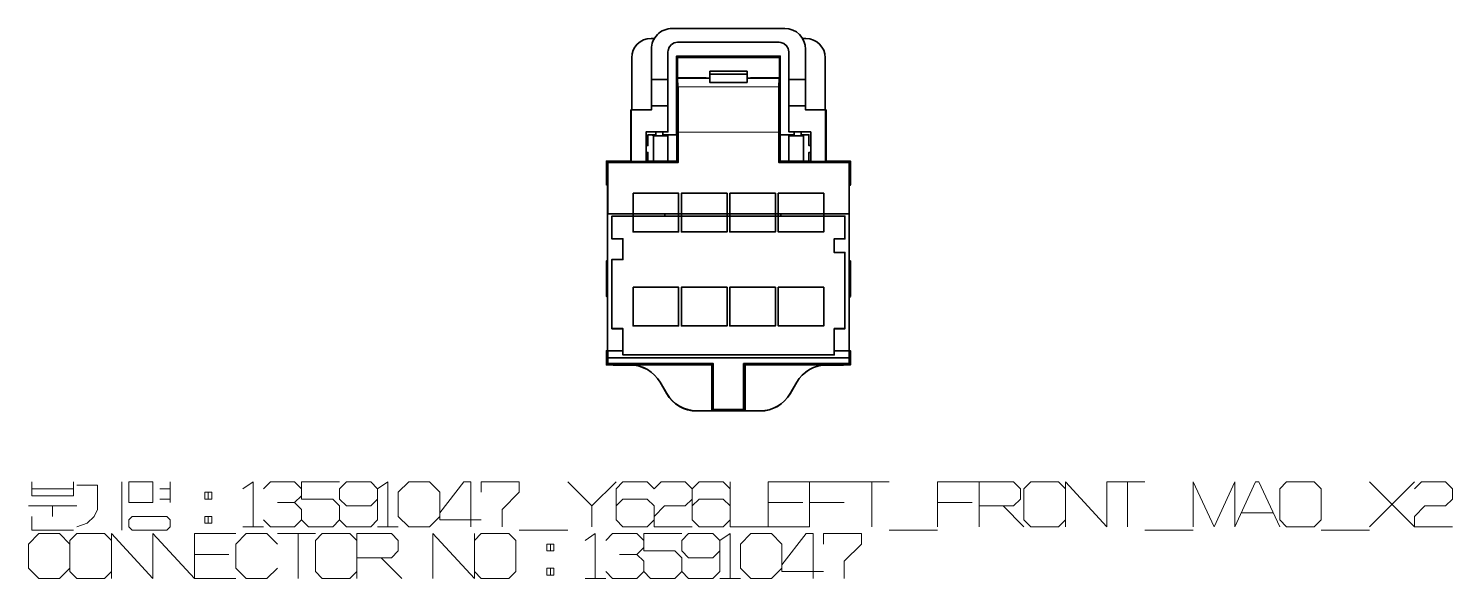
# Model space of a CAD drawing. Header units: millimetres. Extents: x 0 to 174, y 0 to 33.
# Drawn here: x 37.216 to 41.271, y 18.008 to 19.575 of the extents above; entities that cross this region are included whole.
import ezdxf

# ---------------------------------------------------------------- set-up
doc = ezdxf.new("R2010")
doc.units = ezdxf.units.MM
doc.layers.add('PDF_Geomertry', color=7, linetype='Continuous', true_color=0x405f80)

# ---------------------------------------------------------------- blocks, each defined once
blk = doc.blocks.new('SYM_13591047_053')
at = {"layer": 'PDF_Geomertry', "color": 7, "lineweight": 35}
for points in [[(-0.2058, 0.3213), (-0.2058, 0.3957), (-0.2058, 0.4822, -0.415502), (-0.1468, 0.5413), (0.174, 0.5413, -0.413938), (0.2332, 0.4822), (0.2332, 0.3957), (0.2332, 0.3213), (0.2332, 0.309), (0.2904, 0.309), (0.2915, 0.309), (0.2915, 0.1636), (0.3417, 0.1636), (0.3611, 0.1633)], [(-0.2619, 0.309), (-0.2619, 0.4576, -0.414167), (-0.2068, 0.5128), (-0.1974, 0.5128)], [(0.2246, 0.5128), (0.2342, 0.5128, -0.411823), (0.2893, 0.4576), (0.2893, 0.309)], [(-0.0297, -0.4135), (-0.3299, -0.4135), (-0.3337, -0.4174), (-0.3144, -0.4176), (-0.2661, -0.4176, -0.267488), (-0.1808, -0.4669), (-0.1621, -0.4993, 0.268578), (-0.0769, -0.5486), (0.1042, -0.5486, 0.268072), (0.1894, -0.4993), (0.2082, -0.4669, -0.268072), (0.2935, -0.4176), (0.3417, -0.4176), (0.3611, -0.4174), (0.3572, -0.4135)], [(-0.0297, -0.5443), (0.0569, -0.5443), (0.061, -0.5483), (0.104, -0.5483, 0.2671), (0.1893, -0.4992), (0.2081, -0.4667, -0.268093), (0.2933, -0.4174), (0.061, -0.4174), (0.061, -0.5483)]]:
    blk.add_lwpolyline(points, format="xyb", dxfattribs=at)
for points in [[(-0.1586, 0.3213), (-0.1586, 0.3957), (-0.1586, 0.4743), (-0.1582, 0.4786), (-0.1551, 0.4878), (-0.1489, 0.4953), (-0.1406, 0.5003), (-0.131, 0.5019), (0.1583, 0.5019), (0.1626, 0.5015), (0.1718, 0.4985), (0.1793, 0.4922), (0.1842, 0.4839), (0.1858, 0.4743), (0.1858, 0.3957), (0.2332, 0.3957)], [(-0.3299, 0.1594), (-0.1294, 0.1594), (-0.1294, 0.2456), (-0.1299, 0.3722), (-0.13, 0.3747), (-0.131, 0.3996), (-0.1317, 0.401), (-0.1317, 0.4588), (-0.1338, 0.4626), (-0.1338, 0.2383)], [(0.161, 0.4626), (-0.1338, 0.4626)], [(0.159, 0.4588), (-0.1317, 0.4588)], [(0.161, 0.2383), (0.161, 0.4626), (0.159, 0.4588), (0.159, 0.401), (0.1583, 0.3996), (0.1572, 0.3747), (0.1569, 0.3378), (0.1568, 0.2456), (0.1568, 0.1594), (0.3572, 0.1594)], [(-0.0394, 0.4115), (0.0668, 0.4115)], [(-0.2058, 0.3957), (-0.1586, 0.3957)], [(-0.0394, 0.3997), (-0.05, 0.3997), (-0.05, 0.401), (-0.1317, 0.401)], [(-0.0394, 0.3996), (-0.131, 0.3996)], [(0.159, 0.401), (0.0772, 0.401), (0.0772, 0.3997), (0.0668, 0.3997)], [(0.1583, 0.3996), (0.0668, 0.3996)], [(0.1858, 0.3213), (0.1858, 0.3957)], [(-0.3337, 0.1633), (-0.3144, 0.1636), (-0.2642, 0.1636), (-0.2642, 0.309), (-0.2631, 0.309), (-0.2631, 0.1625)], [(-0.221, 0.1625), (-0.221, 0.2467), (-0.1586, 0.2467), (-0.1586, 0.3213), (-0.2058, 0.3213), (-0.2058, 0.309), (-0.2631, 0.309)], [(0.2482, 0.1625), (0.2482, 0.2467), (0.1858, 0.2467), (0.1858, 0.3213), (0.2332, 0.3213)], [(0.2904, 0.309), (0.2904, 0.1625), (0.2915, 0.1636)], [(-0.1931, 0.2467), (-0.1931, 0.2385), (-0.2031, 0.2385)], [(-0.1586, 0.2383), (-0.1733, 0.2383), (-0.1733, 0.2467)], [(0.2007, 0.2467), (0.2007, 0.2383), (0.1858, 0.2383)], [(0.2304, 0.2385), (0.2203, 0.2385), (0.2203, 0.2467)], [(-0.221, 0.1635), (-0.2157, 0.1635), (-0.1999, 0.1635), (-0.1586, 0.1635), (-0.1333, 0.1635), (-0.1333, 0.2383), (-0.1586, 0.2383), (-0.1586, 0.2353), (-0.1586, 0.1635)], [(-0.1999, 0.2353), (-0.2031, 0.2385), (-0.2157, 0.2385), (-0.2157, 0.2078), (-0.2206, 0.2078), (-0.2206, 0.1881), (-0.2157, 0.1881), (-0.2157, 0.1635)], [(-0.1999, 0.1635), (-0.1999, 0.2353), (-0.1586, 0.2353)], [(0.2482, 0.1635), (0.2429, 0.1635), (0.2272, 0.1635), (0.1858, 0.1635), (0.1606, 0.1635), (0.1606, 0.2383), (0.1858, 0.2383), (0.1858, 0.2353)], [(0.2272, 0.2353), (0.1858, 0.2353), (0.1858, 0.1635)], [(0.2429, 0.1635), (0.2429, 0.1881), (0.2479, 0.1881), (0.2479, 0.2078), (0.2429, 0.2078), (0.2429, 0.2385), (0.2304, 0.2385), (0.2272, 0.2353), (0.2272, 0.1635)], [(-0.3299, -0.3967), (-0.3301, -0.3769), (-0.3303, -0.3769), (-0.3303, 0.0128), (-0.3299, 0.0128), (-0.3299, 0.1594), (-0.3337, 0.1633), (-0.3337, 0.0957), (-0.3306, 0.0925), (-0.3306, -0.1211), (-0.3337, -0.1211), (-0.3337, -0.2222), (-0.3306, -0.2254), (-0.3306, -0.3769), (-0.3337, -0.3769), (-0.3337, -0.4174)], [(-0.1294, 0.1594), (-0.1326, 0.1625), (-0.221, 0.1625), (-0.2631, 0.1625), (-0.2642, 0.1636)], [(-0.1338, 0.1625), (-0.1338, 0.1635)], [(0.1568, 0.1594), (0.1599, 0.1625), (0.2482, 0.1625), (0.2904, 0.1625)], [(0.161, 0.1625), (0.161, 0.1635)], [(0.3611, -0.4174), (0.3611, -0.3769), (0.3579, -0.3769), (0.3579, -0.2254), (0.3611, -0.2222), (0.3611, -0.1211), (0.3579, -0.1211), (0.3579, 0.0925), (0.3611, 0.0957), (0.3611, 0.1633), (0.3572, 0.1594), (0.3572, 0.0128), (0.3576, 0.0128), (0.3576, -0.3769), (0.3574, -0.3769)], [(-0.3299, 0.0128), (0.3572, 0.0128)], [(-0.2869, -0.3889), (0.315, -0.3889), (0.315, -0.3139), (0.3453, -0.3139), (0.3453, -0.0971), (0.315, -0.0971), (0.315, -0.0579), (0.3453, -0.0579), (0.3453, 0.0068), (-0.3181, 0.0068), (-0.3181, -0.0579), (-0.3181, -0.0583), (-0.2874, -0.0583)], [(-0.1675, 0.0068), (-0.1675, 0.0128)], [(0.1632, 0.0068), (0.1632, 0.0128)], [(-0.2869, -0.0579), (-0.3181, -0.0579)], [(0.3453, -0.0579), (0.3453, -0.0583), (0.315, -0.0583)], [(-0.3181, -0.1174), (-0.3181, -0.1169), (-0.2874, -0.1169)], [(-0.2869, -0.3139), (-0.3181, -0.3139), (-0.3181, -0.1174), (-0.2869, -0.1174)], [(0.315, -0.0967), (0.3453, -0.0967), (0.3453, -0.0971)], [(-0.3181, -0.3139), (-0.3181, -0.3142), (-0.2874, -0.3142)], [(0.315, -0.3142), (0.3453, -0.3142), (0.3453, -0.3139)], [(-0.2871, -0.3769), (-0.3301, -0.3769)], [(-0.3299, -0.4135), (-0.3299, -0.3967), (0.3572, -0.3967), (0.3572, -0.4135), (0.0569, -0.4135), (0.0569, -0.5443)], [(0.3572, -0.3967), (0.3574, -0.3769), (0.315, -0.3769)], [(-0.0336, -0.5483), (-0.0297, -0.5443), (-0.0297, -0.4135), (-0.0336, -0.4174)], [(0.0569, -0.4135), (0.061, -0.4174)]]:
    blk.add_lwpolyline(points, dxfattribs=at)
for points in [[(-0.0394, 0.4193), (0.0668, 0.4193), (0.0668, 0.4115), (0.0668, 0.3875), (-0.0394, 0.3875), (-0.0394, 0.4115)], [(-0.2581, 0.0718), (-0.2581, -0.0385), (-0.1281, -0.0385), (-0.1281, 0.0718)], [(-0.2581, 0.0718), (-0.1281, 0.0718), (-0.1281, -0.0385), (-0.2581, -0.0385)], [(-0.1201, 0.0718), (-0.1201, -0.0385), (0.0097, -0.0385), (0.0097, 0.0718), (0.0097, -0.0385), (-0.1201, -0.0385), (-0.1201, 0.0718), (0.0097, 0.0718)], [(0.0176, 0.0718), (0.0176, -0.0385)], [(0.0176, -0.0385), (0.1475, -0.0385), (0.1475, 0.0718), (0.1475, -0.0385)], [(0.0176, 0.0718), (0.1475, 0.0718)], [(0.2853, 0.0718), (0.2853, -0.0385), (0.1554, -0.0385), (0.2853, -0.0385), (0.2853, 0.0718), (0.1554, 0.0718)], [(0.1554, 0.0718), (0.1554, -0.0385)], [(-0.2874, -0.0583), (-0.2874, -0.1169), (-0.2869, -0.1174), (-0.2869, -0.0579)], [(-0.2581, -0.196), (-0.1281, -0.196)], [(-0.2581, -0.196), (-0.2581, -0.3061)], [(-0.1281, -0.196), (-0.1281, -0.3061)], [(-0.1201, -0.3061), (0.0097, -0.3061), (0.0097, -0.196), (-0.1201, -0.196), (0.0097, -0.196), (0.0097, -0.3061), (-0.1201, -0.3061), (-0.1201, -0.196)], [(0.1475, -0.196), (0.0176, -0.196), (0.0176, -0.3061), (0.1475, -0.3061), (0.0176, -0.3061), (0.0176, -0.196), (0.1475, -0.196), (0.1475, -0.3061)], [(0.1554, -0.196), (0.2853, -0.196), (0.2853, -0.3061), (0.1554, -0.3061)], [(0.1554, -0.196), (0.2853, -0.196), (0.2853, -0.3061), (0.1554, -0.3061)], [(-0.2874, -0.3142), (-0.2874, -0.3726), (-0.2872, -0.3728), (-0.2869, -0.3889), (-0.2869, -0.3139)], [(-0.2581, -0.3061), (-0.1281, -0.3061)]]:
    blk.add_lwpolyline(points, close=True, dxfattribs=at)
at = {"layer": 'PDF_Geomertry', "color": 7, "lineweight": 13}
for points in [[(0.1572, 0.3747), (-0.13, 0.3747)], [(-0.1294, 0.2456), (0.1568, 0.2456)], [(-0.266, -0.4174), (-0.2661, -0.4176)], [(0.2935, -0.4176), (0.2933, -0.4174)], [(-0.1808, -0.4669), (-0.1807, -0.4667)], [(0.2081, -0.4667), (0.2082, -0.4669)], [(-0.1619, -0.4992), (-0.1621, -0.4993)], [(0.1894, -0.4993), (0.1893, -0.4992)], [(-0.0769, -0.5486), (-0.0768, -0.5483)], [(0.104, -0.5483), (0.1042, -0.5486)]]:
    blk.add_lwpolyline(points, dxfattribs=at)
at = {"layer": 'PDF_Geomertry', "color": 7, "lineweight": 35}
blk.add_lwpolyline([(-0.0336, -0.5483), (-0.0768, -0.5483, -0.266031), (-0.1619, -0.4992), (-0.1807, -0.4667, 0.267501), (-0.266, -0.4174), (-0.0336, -0.4174)], format="xyb", close=True, dxfattribs=at)

msp = doc.modelspace()

# ---------------------------------------------------------------- linework, layer by layer
at = {"layer": 'PDF_Geomertry', "color": 7, "lineweight": 13}
for points in [[(37.2257, 18.2835), (37.2257, 18.244), (37.3439, 18.244), (37.3439, 18.2835), (37.3439, 18.2638), (37.2257, 18.2638)], [(37.3536, 18.2736), (37.4128, 18.2736), (37.4128, 18.2343), (37.4128, 18.2047), (37.4029, 18.185), (37.3832, 18.1653), (37.3536, 18.1556)], [(37.4817, 18.2835), (37.4817, 18.1457)], [(37.5899, 18.2638), (37.6194, 18.2638)], [(37.6194, 18.2835), (37.6194, 18.2244)], [(37.7276, 18.2539), (37.7276, 18.2343)], [(37.8261, 18.2638), (37.8557, 18.2835), (37.8557, 18.1556)], [(37.8851, 18.2638), (37.9049, 18.2835), (37.9738, 18.2835), (37.9935, 18.2638), (37.9935, 18.244), (37.9738, 18.2244), (37.9246, 18.2244), (37.9738, 18.2244), (37.9935, 18.2047), (37.9935, 18.1751), (37.9738, 18.1556), (37.9049, 18.1556), (37.8851, 18.1751)], [(38.1017, 18.2835), (37.9935, 18.2835), (37.9935, 18.2343), (38.0821, 18.2343), (38.1017, 18.2146), (38.1017, 18.1751), (38.0821, 18.1556), (38.0132, 18.1556), (37.9935, 18.1751)], [(38.21, 18.2343), (38.1903, 18.2146), (38.1214, 18.2146), (38.1017, 18.2343), (38.1017, 18.2638), (38.1214, 18.2835), (38.1903, 18.2835), (38.21, 18.2638), (38.21, 18.1751), (38.1903, 18.1556), (38.1214, 18.1556), (38.1017, 18.1751)], [(38.21, 18.2638), (38.2394, 18.2835), (38.2394, 18.1556)], [(38.4757, 18.1556), (38.4757, 18.2835), (38.456, 18.2835), (38.3871, 18.1949), (38.3871, 18.1751), (38.5053, 18.1751)], [(38.5053, 18.2539), (38.5053, 18.2835), (38.6135, 18.2835), (38.6135, 18.2539), (38.5643, 18.2047), (38.5643, 18.1556)], [(38.7513, 18.2835), (38.8203, 18.2146), (38.8892, 18.2835)], [(39.1057, 18.1556), (38.9974, 18.1556), (38.9974, 18.185), (39.0269, 18.2146), (39.086, 18.2146), (39.1057, 18.2343), (39.1057, 18.2638), (39.086, 18.2835), (39.0171, 18.2835), (38.9974, 18.2638), (38.9776, 18.2835), (38.9087, 18.2835), (38.8892, 18.2638), (38.8892, 18.1751), (38.9087, 18.1556), (38.9776, 18.1556), (38.9974, 18.1751), (38.9974, 18.2146), (38.9776, 18.2343), (38.9087, 18.2343), (38.8892, 18.2146)], [(39.2139, 18.2638), (39.1942, 18.2835), (39.1253, 18.2835), (39.1057, 18.2638), (39.1057, 18.1751), (39.1253, 18.1556), (39.1942, 18.1556), (39.2139, 18.1751), (39.2139, 18.2146), (39.1942, 18.2343), (39.1253, 18.2343), (39.1057, 18.2146)], [(39.2139, 18.2835), (39.2139, 18.1556), (39.3222, 18.1556)], [(39.4403, 18.2835), (39.3222, 18.2835), (39.3222, 18.1556), (39.4403, 18.1556), (39.4403, 18.2835), (39.5585, 18.2835), (39.6667, 18.2835)], [(39.6175, 18.2835), (39.6175, 18.1556)], [(39.9226, 18.2835), (39.8044, 18.2835), (39.8044, 18.1556)], [(39.9226, 18.1556), (39.9226, 18.2835), (40.021, 18.2835), (40.0407, 18.2638), (40.0407, 18.2343), (40.021, 18.2146), (39.9226, 18.2146)], [(40.1686, 18.1556), (40.1686, 18.2835), (40.2868, 18.1556), (40.2868, 18.2835), (40.395, 18.2835)], [(40.3458, 18.2835), (40.3458, 18.1556)], [(40.5328, 18.1556), (40.5328, 18.2835), (40.5918, 18.1556), (40.651, 18.2835), (40.651, 18.1556), (40.71, 18.2835), (40.7199, 18.2835), (40.7789, 18.1556)], [(41.0347, 18.2835), (41.1628, 18.1556)], [(41.1628, 18.2835), (41.0347, 18.1556)], [(41.1628, 18.2638), (41.1824, 18.2835), (41.2513, 18.2835), (41.271, 18.2638), (41.271, 18.2343), (41.2513, 18.2146), (41.1922, 18.2146), (41.1628, 18.185), (41.1628, 18.1556), (41.271, 18.1556)], [(37.2158, 18.2146), (37.3536, 18.2146)], [(37.2847, 18.2146), (37.2847, 18.185)], [(37.5899, 18.2343), (37.6194, 18.2343)], [(38.8203, 18.2146), (38.8203, 18.1556)], [(39.4206, 18.2244), (39.3222, 18.2244)], [(39.5388, 18.2244), (39.4403, 18.2244)], [(39.9029, 18.2244), (39.8044, 18.2244)], [(39.9915, 18.2146), (40.0506, 18.1556)], [(37.2257, 18.185), (37.2257, 18.1457), (37.3439, 18.1457)], [(37.7276, 18.185), (37.7276, 18.1653)], [(40.6706, 18.1949), (40.7592, 18.1949)], [(37.334, 18.1063), (37.3044, 18.1358), (37.2454, 18.1358), (37.2158, 18.1063), (37.2158, 18.0374), (37.2454, 18.0079), (37.3044, 18.0079), (37.334, 18.0374)], [(37.4521, 18.0079), (37.4521, 18.1358), (37.5703, 18.0079), (37.5703, 18.1358)], [(37.5703, 18.0079), (37.5703, 18.1358), (37.6883, 18.0079), (37.6883, 18.1358)], [(37.8064, 18.1358), (37.6883, 18.1358), (37.6883, 18.0079), (37.8064, 18.0079)], [(37.9246, 18.1063), (37.895, 18.1358), (37.836, 18.1358), (37.8064, 18.1063), (37.8064, 18.0374), (37.836, 18.0079), (37.895, 18.0079), (37.9246, 18.0374)], [(37.8261, 18.1556), (37.8851, 18.1556)], [(37.9246, 18.1358), (38.0328, 18.1358)], [(37.9836, 18.1358), (37.9836, 18.0079)], [(38.151, 18.0079), (38.151, 18.1358), (38.2493, 18.1358), (38.269, 18.1161), (38.269, 18.0867), (38.2493, 18.0669), (38.151, 18.0669)], [(38.21, 18.1556), (38.269, 18.1556)], [(38.3675, 18.0079), (38.3675, 18.1358), (38.4856, 18.0079), (38.4856, 18.1358)], [(38.6135, 18.1457), (38.7513, 18.1457)], [(38.8006, 18.1161), (38.83, 18.1358), (38.83, 18.0079)], [(38.8596, 18.1161), (38.8793, 18.1358), (38.9482, 18.1358), (38.9679, 18.1161), (38.9679, 18.0964), (38.9482, 18.0768), (38.8989, 18.0768), (38.9482, 18.0768), (38.9679, 18.0571), (38.9679, 18.0275), (38.9482, 18.0079), (38.8793, 18.0079), (38.8596, 18.0275)], [(39.0761, 18.1358), (38.9679, 18.1358), (38.9679, 18.0867), (39.0564, 18.0867), (39.0761, 18.0669), (39.0761, 18.0275), (39.0564, 18.0079), (38.9875, 18.0079), (38.9679, 18.0275)], [(39.1844, 18.0867), (39.1647, 18.0669), (39.0958, 18.0669), (39.0761, 18.0867), (39.0761, 18.1161), (39.0958, 18.1358), (39.1647, 18.1358), (39.1844, 18.1161), (39.1844, 18.0275), (39.1647, 18.0079), (39.0958, 18.0079), (39.0761, 18.0275)], [(39.1844, 18.1161), (39.2139, 18.1358), (39.2139, 18.0079)], [(39.4501, 18.0079), (39.4501, 18.1358), (39.4304, 18.1358), (39.3615, 18.0472), (39.3615, 18.0275), (39.4797, 18.0275)], [(39.4797, 18.1063), (39.4797, 18.1358), (39.5879, 18.1358), (39.5879, 18.1063), (39.5388, 18.0571), (39.5388, 18.0079)], [(39.6667, 18.1457), (39.8044, 18.1457)], [(40.395, 18.1457), (40.5328, 18.1457)], [(40.8969, 18.1457), (41.0347, 18.1457)], [(38.7021, 18.1063), (38.7021, 18.0867)], [(37.7868, 18.0768), (37.6883, 18.0768)], [(38.2199, 18.0669), (38.2789, 18.0079)], [(38.7021, 18.0374), (38.7021, 18.0176)], [(38.8006, 18.0079), (38.8596, 18.0079)], [(39.1844, 18.0079), (39.2435, 18.0079)]]:
    msp.add_lwpolyline(points, dxfattribs=at)
for points in [[(37.5013, 18.2835), (37.5703, 18.2835), (37.5703, 18.2244), (37.5013, 18.2244), (37.5013, 18.2835)], [(37.7179, 18.2539), (37.7375, 18.2539), (37.7375, 18.2343), (37.7179, 18.2343), (37.7179, 18.2539)], [(38.2986, 18.2835), (38.3576, 18.2835), (38.3871, 18.2539), (38.3871, 18.185), (38.3576, 18.1556), (38.2986, 18.1556), (38.269, 18.185), (38.269, 18.2539), (38.2986, 18.2835)], [(40.0703, 18.2835), (40.1489, 18.2835), (40.1686, 18.2638), (40.1686, 18.1751), (40.1489, 18.1556), (40.0703, 18.1556), (40.0506, 18.1751), (40.0506, 18.2638), (40.0703, 18.2835)], [(40.7986, 18.2835), (40.8774, 18.2835), (40.8969, 18.2638), (40.8969, 18.1751), (40.8774, 18.1556), (40.7986, 18.1556), (40.7789, 18.1751), (40.7789, 18.2638), (40.7986, 18.2835)], [(37.5111, 18.185), (37.6096, 18.185), (37.6194, 18.1751), (37.6194, 18.1556), (37.6096, 18.1457), (37.5111, 18.1457), (37.5013, 18.1556), (37.5013, 18.1751), (37.5111, 18.185)], [(37.7179, 18.185), (37.7375, 18.185), (37.7375, 18.1653), (37.7179, 18.1653), (37.7179, 18.185)], [(37.3536, 18.1358), (37.4324, 18.1358), (37.4521, 18.1161), (37.4521, 18.0275), (37.4324, 18.0079), (37.3536, 18.0079), (37.334, 18.0275), (37.334, 18.1161), (37.3536, 18.1358)], [(38.0525, 18.1358), (38.1312, 18.1358), (38.151, 18.1161), (38.151, 18.0275), (38.1312, 18.0079), (38.0525, 18.0079), (38.0328, 18.0275), (38.0328, 18.1161), (38.0525, 18.1358)], [(38.5053, 18.1358), (38.584, 18.1358), (38.6037, 18.1161), (38.6037, 18.0275), (38.584, 18.0079), (38.5053, 18.0079), (38.4856, 18.0275), (38.4856, 18.1161), (38.5053, 18.1358)], [(39.2729, 18.1358), (39.3321, 18.1358), (39.3615, 18.1063), (39.3615, 18.0374), (39.3321, 18.0079), (39.2729, 18.0079), (39.2435, 18.0374), (39.2435, 18.1063), (39.2729, 18.1358)], [(38.6922, 18.1063), (38.7119, 18.1063), (38.7119, 18.0867), (38.6922, 18.0867), (38.6922, 18.1063)], [(38.6922, 18.0374), (38.7119, 18.0374), (38.7119, 18.0176), (38.6922, 18.0176), (38.6922, 18.0374)]]:
    msp.add_lwpolyline(points, close=True, dxfattribs=at)

# ---------------------------------------------------------------- block references
msp.add_blockref('SYM_13591047_053', (39.1954, 19.0339))

doc.saveas('drawing.dxf')
